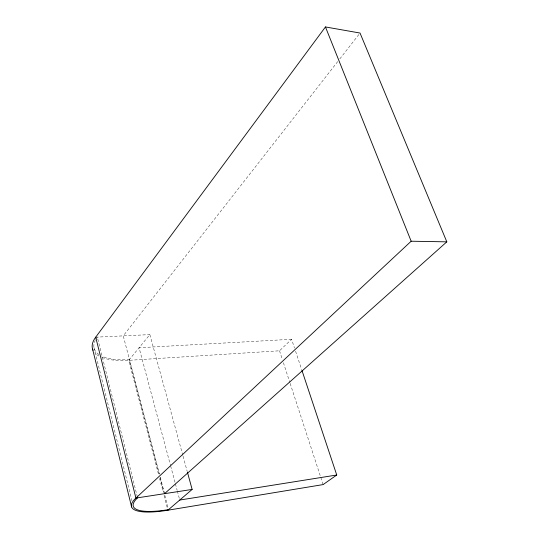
<?xml version="1.0" encoding="UTF-8"?>
<svg xmlns="http://www.w3.org/2000/svg" width="539" height="539" viewBox="0 0 539 539"><rect width="100%" height="100%" fill="white"/><g stroke="black" fill="none" stroke-linecap="round" stroke-linejoin="round"><path stroke-width="0.4" stroke-dasharray="2.69 2.02" d="M337.758 61.534L123.249 335.878L159.436 474.152M339.826 58.886L359.001 34.368M182.836 455.394L149.849 334.618L128.72 360.335L158.729 475.182M101.959 357.431A58.475 23.116 -15 0 0 128.72 360.335L279.512 350.788L291.592 339.28L294.51 348.059M291.592 339.28L139.069 347.743L170.439 465.211M95.706 337.178L149.849 334.618M295.574 351.253L301.685 369.619M279.512 350.788L282.369 359.553M283.406 362.734L289.894 382.65M290.157 383.445L323.124 484.588M183.051 456.203L187.262 471.605M170.654 466.019L175.202 483.032M175.418 483.84L177.149 490.322M177.365 491.13L179.312 498.427M160.292 477.406L164.334 492.862M159.214 473.956L129.299 359.628A56.797 22.449 -15 0 1 101.77 356.131M160.063 477.204L168.545 509.638M159.578 478.437L163.202 492.289M164.051 495.543L167.878 510.204M137.371 496.998L97.31 337.104A56.797 22.449 -15 0 0 95.915 339.193M93.968 347.574L131.961 500.744M99.068 354.615A56.797 22.449 -15 0 1 94.19 343.222M94.379 342.568A56.797 22.449 -15 0 1 95.187 340.56M98.913 356.009A58.475 23.116 -15 0 1 94.864 352.924"/><path stroke-width="0.81" d="M93.058 350.289A58.475 23.116 -15 0 1 95.706 337.178L325.455 26.95L360.032 33.041L446.818 241.843L164.55 493.67M446.818 241.843L411.163 241.223L135.909 498.07A62.349 15.537 -16.7 0 0 167.878 510.204L323.124 484.588L336.74 475.007L301.948 370.414M167.878 510.204L192.133 489.432L187.484 472.413M179.743 500.044L336.74 475.007M192.133 489.432L135.909 498.07L95.706 337.178M325.455 26.95L411.163 241.223M92.6 349.151L131.617 506.916M168.545 509.638A60.557 15.092 -16.7 0 1 137.58 497.814"/></g></svg>
